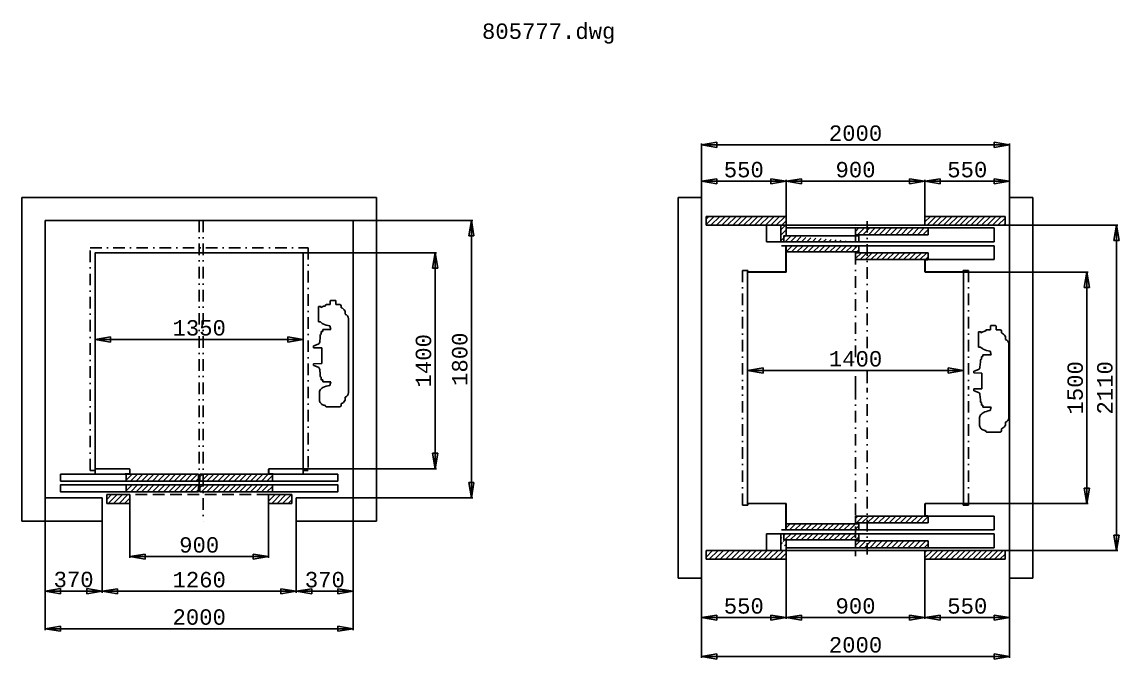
# Model space of a CAD drawing. Extents: x 29716 to 54257, y -8238 to 9896.
# Drawn here: x 33929 to 41047, y 65 to 4198 of the extents above; entities that cross this region are included whole.
import ezdxf

# ---------------------------------------------------------------- set-up
doc = ezdxf.new("R2010")
doc.units = 0
doc.header["$LTSCALE"] = 50
doc.header["$MEASUREMENT"] = 0
doc.linetypes.add('DASHDOT', pattern=[1, 0.5, -0.25, 0, -0.25])
doc.linetypes.add('DASHED', pattern=[0.75, 0.5, -0.25])
doc.layers.get('0').update_dxf_attribs({"linetype": 'CONTINUOUS'})
doc.layers.get('Defpoints').update_dxf_attribs({"linetype": 'CONTINUOUS'})
for name, color, linetype in [('CONT_35', 250, 'CONTINUOUS'), ('CONT_70', 5, 'CONTINUOUS'), ('DASH_35', 30, 'DASHED'), ('DASHD_35', 40, 'DASHDOT'), ('DIM', 7, 'CONTINUOUS'), ('HATCH_35', 6, 'CONTINUOUS'), ('TEXT_50', 7, 'CONTINUOUS')]:
    doc.layers.add(name, color=color, linetype=linetype)
doc.styles.get("Standard").update_dxf_attribs({"font": 'monotxt'})
doc.dimstyles.get("Standard").update_dxf_attribs({"dimscale": 50, "dimtxt": 2, "dimasz": 2, "dimexe": 0.18, "dimexo": 0, "dimgap": 0.5, "dimtad": 1, "dimdec": 0, "dimrnd": 1, "dimzin": 0, "dimdsep": 46, "dimtxsty": 'Standard', "dimblk": 'CLOSED', "dimcen": 0.09, "dimadec": 0, "dimazin": 0, "dimtfac": 1, "dimtdec": 0, "dimtmove": 2, "dimatfit": 0, "dimldrblk": 'CLOSED', "dimfxl": 1, "dimtolj": 1, "dimtzin": 0, "dimarcsym": 0})
pattern_1 = [(45, (27146.98, -70683.758), (-17.6776695, 17.6776695), [])]
pattern_2 = [(45, (32705.643, -68810.248), (-17.6776695, 17.6776695), [])]
pattern_3 = [(45, (32705.643, -68904.248), (-17.6776695, 17.6776695), [])]
pattern_4 = [(45, (32705.643, -68857.248), (-17.6776695, 17.6776695), [])]

# ---------------------------------------------------------------- blocks, each defined once
blk = doc.blocks.new('_Closed')
at = {"color": 0, "linetype": 'Continuous', "lineweight": -2}
for p, q in [((-1, 0.167), (0, 0)), ((-1, 0.167), (-1, -0.167)), ((0, 0), (-1, -0.167)), ((0, 0), (-1, 0))]:
    blk.add_line(p, q, dxfattribs=at)
blk = doc.blocks.new('*D101')
at = {"layer": 'Defpoints', "color": 0, "transparency": 16777216}
for p in [(34078.6, 1361.9), (36078.6, 1416.5), (36078.6, 261.8)]:
    blk.add_point(p, dxfattribs=at)
at = {"layer": 'DIM', "color": 0, "lineweight": -2, "transparency": 16777216}
for p, q in [((34078.6, 1361.9), (34078.6, 252.8)), ((36078.6, 1416.5), (36078.6, 252.8)), ((34178.6, 261.8), (35978.6, 261.8))]:
    blk.add_line(p, q, dxfattribs=at)
at = {"layer": 'DIM', "color": 0, "lineweight": -2, "transparency": 16777216, "xscale": 100, "yscale": 100, "zscale": 100, "rotation": 180}
blk.add_blockref('_Closed', (34078.6, 261.8), dxfattribs=at)
at = {"layer": 'DIM', "color": 0, "lineweight": -2, "transparency": 16777216, "xscale": 100, "yscale": 100, "zscale": 100}
blk.add_blockref('_Closed', (36078.6, 261.8), dxfattribs=at)
at = {"layer": 'DIM', "color": 0, "transparency": 16777216, "insert": (35078.6, 336.8), "char_height": 100, "attachment_point": 5}
blk.add_mtext('\\A1;2000', dxfattribs=at)
blk = doc.blocks.new('*D102')
at = {"layer": 'Defpoints', "color": 0, "transparency": 16777216}
for p in [(34448.6, 1038.7), (35708.6, 1038.7), (35708.6, 504.4)]:
    blk.add_point(p, dxfattribs=at)
at = {"layer": 'DIM', "color": 0, "lineweight": -2, "transparency": 16777216}
for p, q in [((34448.6, 1038.7), (34448.6, 495.4)), ((35708.6, 1038.7), (35708.6, 495.4)), ((34548.6, 504.4), (35608.6, 504.4))]:
    blk.add_line(p, q, dxfattribs=at)
at = {"layer": 'DIM', "color": 0, "lineweight": -2, "transparency": 16777216, "xscale": 100, "yscale": 100, "zscale": 100, "rotation": 180}
blk.add_blockref('_Closed', (34448.6, 504.4), dxfattribs=at)
at = {"layer": 'DIM', "color": 0, "lineweight": -2, "transparency": 16777216, "xscale": 100, "yscale": 100, "zscale": 100}
blk.add_blockref('_Closed', (35708.6, 504.4), dxfattribs=at)
at = {"layer": 'DIM', "color": 0, "transparency": 16777216, "insert": (35078.6, 579.4), "char_height": 100, "attachment_point": 5}
blk.add_mtext('\\A1;1260', dxfattribs=at)
blk = doc.blocks.new('*D103')
at = {"layer": 'Defpoints', "color": 0, "transparency": 16777216}
for p in [(34628.6, 1096), (35528.6, 1097.8), (35528.6, 729.6)]:
    blk.add_point(p, dxfattribs=at)
at = {"layer": 'DIM', "color": 0, "lineweight": -2, "transparency": 16777216}
for p, q in [((34628.6, 1096), (34628.6, 720.6)), ((35528.6, 1097.8), (35528.6, 720.6)), ((34728.6, 729.6), (35428.6, 729.6))]:
    blk.add_line(p, q, dxfattribs=at)
at = {"layer": 'DIM', "color": 0, "lineweight": -2, "transparency": 16777216, "xscale": 100, "yscale": 100, "zscale": 100, "rotation": 180}
blk.add_blockref('_Closed', (34628.6, 729.6), dxfattribs=at)
at = {"layer": 'DIM', "color": 0, "lineweight": -2, "transparency": 16777216, "xscale": 100, "yscale": 100, "zscale": 100}
blk.add_blockref('_Closed', (35528.6, 729.6), dxfattribs=at)
at = {"layer": 'DIM', "color": 0, "transparency": 16777216, "insert": (35078.6, 804.6), "char_height": 100, "attachment_point": 5}
blk.add_mtext('\\A1;900', dxfattribs=at)
blk = doc.blocks.new('*D104')
at = {"layer": 'Defpoints', "color": 0, "transparency": 16777216}
for p in [(35753.6, 2137.9), (34403.6, 2125.9), (35753.6, 2133)]:
    blk.add_point(p, dxfattribs=at)
at = {"layer": 'DIM', "color": 0, "lineweight": -2, "transparency": 16777216}
for p, q in [((34403.6, 2125.9), (34403.6, 2146.9)), ((34503.6, 2137.9), (35653.6, 2137.9)), ((35753.6, 2133), (35753.6, 2146.9))]:
    blk.add_line(p, q, dxfattribs=at)
at = {"layer": 'DIM', "color": 0, "lineweight": -2, "transparency": 16777216, "xscale": 100, "yscale": 100, "zscale": 100, "rotation": 180}
blk.add_blockref('_Closed', (34403.6, 2137.9), dxfattribs=at)
at = {"layer": 'DIM', "color": 0, "lineweight": -2, "transparency": 16777216, "xscale": 100, "yscale": 100, "zscale": 100}
blk.add_blockref('_Closed', (35753.6, 2137.9), dxfattribs=at)
at = {"layer": 'DIM', "color": 0, "transparency": 16777216, "insert": (35078.6, 2212.9), "char_height": 100, "attachment_point": 5}
blk.add_mtext('\\A1;1350', dxfattribs=at)
blk = doc.blocks.new('*D105')
at = {"layer": 'Defpoints', "color": 0, "transparency": 16777216}
for p in [(34078.6, 1256.2), (34448.6, 1015.8), (34448.6, 505.6)]:
    blk.add_point(p, dxfattribs=at)
at = {"layer": 'DIM', "color": 0, "lineweight": -2, "transparency": 16777216}
for p, q in [((34078.6, 1256.2), (34078.6, 496.6)), ((34448.6, 1015.8), (34448.6, 496.6)), ((34178.6, 505.6), (34348.6, 505.6))]:
    blk.add_line(p, q, dxfattribs=at)
at = {"layer": 'DIM', "color": 0, "lineweight": -2, "transparency": 16777216, "xscale": 100, "yscale": 100, "zscale": 100, "rotation": 180}
blk.add_blockref('_Closed', (34078.6, 505.6), dxfattribs=at)
at = {"layer": 'DIM', "color": 0, "lineweight": -2, "transparency": 16777216, "xscale": 100, "yscale": 100, "zscale": 100}
blk.add_blockref('_Closed', (34448.6, 505.6), dxfattribs=at)
at = {"layer": 'DIM', "color": 0, "transparency": 16777216, "insert": (34263.6, 580.6), "char_height": 100, "attachment_point": 5}
blk.add_mtext('\\A1;370', dxfattribs=at)
blk = doc.blocks.new('*D107')
at = {"layer": 'Defpoints', "color": 0, "transparency": 16777216}
for p in [(35946.7, 2910), (36844.5, 2910), (36061.3, 1110)]:
    blk.add_point(p, dxfattribs=at)
at = {"layer": 'DIM', "color": 0, "lineweight": -2, "transparency": 16777216}
for p, q in [((35946.7, 2910), (36853.5, 2910)), ((36844.5, 1210), (36844.5, 2810)), ((36061.3, 1110), (36853.5, 1110))]:
    blk.add_line(p, q, dxfattribs=at)
at = {"layer": 'DIM', "color": 0, "lineweight": -2, "transparency": 16777216, "xscale": 100, "yscale": 100, "zscale": 100}
for p, rotation in [((36844.5, 2910), 90), ((36844.5, 1110), 270)]:
    blk.add_blockref('_Closed', p, dxfattribs=dict(at, rotation=rotation))
at = {"layer": 'DIM', "color": 0, "transparency": 16777216, "insert": (36769.5, 2010), "char_height": 100, "attachment_point": 5, "rotation": 90}
blk.add_mtext('\\A1;1800', dxfattribs=at)
blk = doc.blocks.new('*D108')
at = {"layer": 'Defpoints', "color": 0, "transparency": 16777216}
for p in [(35588.4, 2700), (36609.1, 2700), (35636.3, 1300)]:
    blk.add_point(p, dxfattribs=at)
at = {"layer": 'DIM', "color": 0, "lineweight": -2, "transparency": 16777216}
for p, q in [((35588.4, 2700), (36618.1, 2700)), ((36609.1, 1400), (36609.1, 2600)), ((35636.3, 1300), (36618.1, 1300))]:
    blk.add_line(p, q, dxfattribs=at)
at = {"layer": 'DIM', "color": 0, "lineweight": -2, "transparency": 16777216, "xscale": 100, "yscale": 100, "zscale": 100}
for p, rotation in [((36609.1, 2700), 90), ((36609.1, 1300), 270)]:
    blk.add_blockref('_Closed', p, dxfattribs=dict(at, rotation=rotation))
at = {"layer": 'DIM', "color": 0, "transparency": 16777216, "insert": (36534.1, 2000), "char_height": 100, "attachment_point": 5, "rotation": 90}
blk.add_mtext('\\A1;1400', dxfattribs=at)
blk = doc.blocks.new('*D109')
at = {"layer": 'Defpoints', "color": 0, "transparency": 16777216}
for p in [(36078.6, 1339), (35708.6, 1010.5), (36078.6, 504.4)]:
    blk.add_point(p, dxfattribs=at)
at = {"layer": 'DIM', "color": 0, "lineweight": -2, "transparency": 16777216}
for p, q in [((36078.6, 1339), (36078.6, 495.4)), ((35708.6, 1010.5), (35708.6, 495.4)), ((35808.6, 504.4), (35978.6, 504.4))]:
    blk.add_line(p, q, dxfattribs=at)
at = {"layer": 'DIM', "color": 0, "lineweight": -2, "transparency": 16777216, "xscale": 100, "yscale": 100, "zscale": 100, "rotation": 180}
blk.add_blockref('_Closed', (35708.6, 504.4), dxfattribs=at)
at = {"layer": 'DIM', "color": 0, "lineweight": -2, "transparency": 16777216, "xscale": 100, "yscale": 100, "zscale": 100}
blk.add_blockref('_Closed', (36078.6, 504.4), dxfattribs=at)
at = {"layer": 'DIM', "color": 0, "transparency": 16777216, "insert": (35893.6, 579.4), "char_height": 100, "attachment_point": 5}
blk.add_mtext('\\A1;370', dxfattribs=at)
blk = doc.blocks.new('*D115')
at = {"layer": 'Defpoints', "color": 0, "transparency": 16777216}
for p in [(40336.9, 3164.3), (40336.9, 3059.5), (39786.9, 2936.5)]:
    blk.add_point(p, dxfattribs=at)
at = {"layer": 'DIM', "color": 0, "lineweight": -2, "transparency": 16777216}
for p, q in [((39786.9, 2936.5), (39786.9, 3173.3)), ((39886.9, 3164.3), (40236.9, 3164.3)), ((40336.9, 3059.5), (40336.9, 3173.3))]:
    blk.add_line(p, q, dxfattribs=at)
at = {"layer": 'DIM', "color": 0, "lineweight": -2, "transparency": 16777216, "xscale": 100, "yscale": 100, "zscale": 100, "rotation": 180}
blk.add_blockref('_Closed', (39786.9, 3164.3), dxfattribs=at)
at = {"layer": 'DIM', "color": 0, "lineweight": -2, "transparency": 16777216, "xscale": 100, "yscale": 100, "zscale": 100}
blk.add_blockref('_Closed', (40336.9, 3164.3), dxfattribs=at)
at = {"layer": 'DIM', "color": 0, "transparency": 16777216, "insert": (40061.9, 3239.3), "char_height": 100, "attachment_point": 5}
blk.add_mtext('\\A1;550', dxfattribs=at)
blk = doc.blocks.new('*D116')
at = {"layer": 'Defpoints', "color": 0, "transparency": 16777216}
for p in [(39786.9, 712.5), (40336.9, 589.5), (40336.9, 333.8)]:
    blk.add_point(p, dxfattribs=at)
at = {"layer": 'DIM', "color": 0, "lineweight": -2, "transparency": 16777216}
for p, q in [((39786.9, 712.5), (39786.9, 324.8)), ((40336.9, 589.5), (40336.9, 324.8)), ((39886.9, 333.8), (40236.9, 333.8))]:
    blk.add_line(p, q, dxfattribs=at)
at = {"layer": 'DIM', "color": 0, "lineweight": -2, "transparency": 16777216, "xscale": 100, "yscale": 100, "zscale": 100, "rotation": 180}
blk.add_blockref('_Closed', (39786.9, 333.8), dxfattribs=at)
at = {"layer": 'DIM', "color": 0, "lineweight": -2, "transparency": 16777216, "xscale": 100, "yscale": 100, "zscale": 100}
blk.add_blockref('_Closed', (40336.9, 333.8), dxfattribs=at)
at = {"layer": 'DIM', "color": 0, "transparency": 16777216, "insert": (40061.9, 408.8), "char_height": 100, "attachment_point": 5}
blk.add_mtext('\\A1;550', dxfattribs=at)
blk = doc.blocks.new('*D118')
at = {"layer": 'Defpoints', "color": 0, "transparency": 16777216}
for p in [(40336.9, 1092.1), (38336.9, 1057.5), (40336.9, 81.6)]:
    blk.add_point(p, dxfattribs=at)
at = {"layer": 'DIM', "color": 0, "lineweight": -2, "transparency": 16777216}
for p, q in [((40336.9, 1092.1), (40336.9, 72.6)), ((38336.9, 1057.5), (38336.9, 72.6)), ((38436.9, 81.6), (40236.9, 81.6))]:
    blk.add_line(p, q, dxfattribs=at)
at = {"layer": 'DIM', "color": 0, "lineweight": -2, "transparency": 16777216, "xscale": 100, "yscale": 100, "zscale": 100, "rotation": 180}
blk.add_blockref('_Closed', (38336.9, 81.6), dxfattribs=at)
at = {"layer": 'DIM', "color": 0, "lineweight": -2, "transparency": 16777216, "xscale": 100, "yscale": 100, "zscale": 100}
blk.add_blockref('_Closed', (40336.9, 81.6), dxfattribs=at)
at = {"layer": 'DIM', "color": 0, "transparency": 16777216, "insert": (39336.9, 156.6), "char_height": 100, "attachment_point": 5}
blk.add_mtext('\\A1;2000', dxfattribs=at)
blk = doc.blocks.new('*D119')
at = {"layer": 'Defpoints', "color": 0, "transparency": 16777216}
for p in [(40036.9, 1937.3), (40036.9, 1651.6), (38636.9, 1593.4)]:
    blk.add_point(p, dxfattribs=at)
at = {"layer": 'DIM', "color": 0, "lineweight": -2, "transparency": 16777216}
for p, q in [((38636.9, 1593.4), (38636.9, 1946.3)), ((38736.9, 1937.3), (39936.9, 1937.3)), ((40036.9, 1651.6), (40036.9, 1946.3))]:
    blk.add_line(p, q, dxfattribs=at)
at = {"layer": 'DIM', "color": 0, "lineweight": -2, "transparency": 16777216, "xscale": 100, "yscale": 100, "zscale": 100, "rotation": 180}
blk.add_blockref('_Closed', (38636.9, 1937.3), dxfattribs=at)
at = {"layer": 'DIM', "color": 0, "lineweight": -2, "transparency": 16777216, "xscale": 100, "yscale": 100, "zscale": 100}
blk.add_blockref('_Closed', (40036.9, 1937.3), dxfattribs=at)
at = {"layer": 'DIM', "color": 0, "transparency": 16777216, "insert": (39336.9, 2012.3), "char_height": 100, "attachment_point": 5}
blk.add_mtext('\\A1;1400', dxfattribs=at)
blk = doc.blocks.new('*D120')
at = {"layer": 'Defpoints', "color": 0, "transparency": 16777216}
for p in [(40336.9, 3401), (38336.9, 2609.4), (40336.9, 2515)]:
    blk.add_point(p, dxfattribs=at)
at = {"layer": 'DIM', "color": 0, "lineweight": -2, "transparency": 16777216}
for p, q in [((38336.9, 2609.4), (38336.9, 3410)), ((38436.9, 3401), (40236.9, 3401)), ((40336.9, 2515), (40336.9, 3410))]:
    blk.add_line(p, q, dxfattribs=at)
at = {"layer": 'DIM', "color": 0, "lineweight": -2, "transparency": 16777216, "xscale": 100, "yscale": 100, "zscale": 100, "rotation": 180}
blk.add_blockref('_Closed', (38336.9, 3401), dxfattribs=at)
at = {"layer": 'DIM', "color": 0, "lineweight": -2, "transparency": 16777216, "xscale": 100, "yscale": 100, "zscale": 100}
blk.add_blockref('_Closed', (40336.9, 3401), dxfattribs=at)
at = {"layer": 'DIM', "color": 0, "transparency": 16777216, "insert": (39336.9, 3476), "char_height": 100, "attachment_point": 5}
blk.add_mtext('\\A1;2000', dxfattribs=at)
blk = doc.blocks.new('*D110')
at = {"layer": 'Defpoints', "color": 0, "transparency": 16777216}
for p in [(38886.9, 3164.3), (38336.9, 3059.5), (38886.9, 2936.5)]:
    blk.add_point(p, dxfattribs=at)
at = {"layer": 'DIM', "color": 0, "lineweight": -2, "transparency": 16777216}
for p, q in [((38336.9, 3059.5), (38336.9, 3173.3)), ((38436.9, 3164.3), (38786.9, 3164.3)), ((38886.9, 2936.5), (38886.9, 3173.3))]:
    blk.add_line(p, q, dxfattribs=at)
at = {"layer": 'DIM', "color": 0, "lineweight": -2, "transparency": 16777216, "xscale": 100, "yscale": 100, "zscale": 100, "rotation": 180}
blk.add_blockref('_Closed', (38336.9, 3164.3), dxfattribs=at)
at = {"layer": 'DIM', "color": 0, "lineweight": -2, "transparency": 16777216, "xscale": 100, "yscale": 100, "zscale": 100}
blk.add_blockref('_Closed', (38886.9, 3164.3), dxfattribs=at)
at = {"layer": 'DIM', "color": 0, "transparency": 16777216, "insert": (38611.9, 3239.3), "char_height": 100, "attachment_point": 5}
blk.add_mtext('\\A1;550', dxfattribs=at)
blk = doc.blocks.new('*D111')
at = {"layer": 'Defpoints', "color": 0, "transparency": 16777216}
for p in [(38886.9, 712.5), (38336.9, 589.5), (38886.9, 333.8)]:
    blk.add_point(p, dxfattribs=at)
at = {"layer": 'DIM', "color": 0, "lineweight": -2, "transparency": 16777216}
for p, q in [((38886.9, 712.5), (38886.9, 324.8)), ((38336.9, 589.5), (38336.9, 324.8)), ((38436.9, 333.8), (38786.9, 333.8))]:
    blk.add_line(p, q, dxfattribs=at)
at = {"layer": 'DIM', "color": 0, "lineweight": -2, "transparency": 16777216, "xscale": 100, "yscale": 100, "zscale": 100, "rotation": 180}
blk.add_blockref('_Closed', (38336.9, 333.8), dxfattribs=at)
at = {"layer": 'DIM', "color": 0, "lineweight": -2, "transparency": 16777216, "xscale": 100, "yscale": 100, "zscale": 100}
blk.add_blockref('_Closed', (38886.9, 333.8), dxfattribs=at)
at = {"layer": 'DIM', "color": 0, "transparency": 16777216, "insert": (38611.9, 408.8), "char_height": 100, "attachment_point": 5}
blk.add_mtext('\\A1;550', dxfattribs=at)
blk = doc.blocks.new('*D112')
at = {"layer": 'Defpoints', "color": 0, "transparency": 16777216}
for p in [(38886.9, 730.6), (39786.9, 730.6), (39786.9, 333.8)]:
    blk.add_point(p, dxfattribs=at)
at = {"layer": 'DIM', "color": 0, "lineweight": -2, "transparency": 16777216}
for p, q in [((38886.9, 730.6), (38886.9, 324.8)), ((39786.9, 730.6), (39786.9, 324.8)), ((38986.9, 333.8), (39686.9, 333.8))]:
    blk.add_line(p, q, dxfattribs=at)
at = {"layer": 'DIM', "color": 0, "lineweight": -2, "transparency": 16777216, "xscale": 100, "yscale": 100, "zscale": 100, "rotation": 180}
blk.add_blockref('_Closed', (38886.9, 333.8), dxfattribs=at)
at = {"layer": 'DIM', "color": 0, "lineweight": -2, "transparency": 16777216, "xscale": 100, "yscale": 100, "zscale": 100}
blk.add_blockref('_Closed', (39786.9, 333.8), dxfattribs=at)
at = {"layer": 'DIM', "color": 0, "transparency": 16777216, "insert": (39336.9, 408.8), "char_height": 100, "attachment_point": 5}
blk.add_mtext('\\A1;900', dxfattribs=at)
blk = doc.blocks.new('*D113')
at = {"layer": 'Defpoints', "color": 0, "transparency": 16777216}
for p in [(39786.9, 3164.3), (39786.9, 2920.7), (38886.9, 2917.5)]:
    blk.add_point(p, dxfattribs=at)
at = {"layer": 'DIM', "color": 0, "lineweight": -2, "transparency": 16777216}
for p, q in [((38886.9, 2917.5), (38886.9, 3173.3)), ((38986.9, 3164.3), (39686.9, 3164.3)), ((39786.9, 2920.7), (39786.9, 3173.3))]:
    blk.add_line(p, q, dxfattribs=at)
at = {"layer": 'DIM', "color": 0, "lineweight": -2, "transparency": 16777216, "xscale": 100, "yscale": 100, "zscale": 100, "rotation": 180}
blk.add_blockref('_Closed', (38886.9, 3164.3), dxfattribs=at)
at = {"layer": 'DIM', "color": 0, "lineweight": -2, "transparency": 16777216, "xscale": 100, "yscale": 100, "zscale": 100}
blk.add_blockref('_Closed', (39786.9, 3164.3), dxfattribs=at)
at = {"layer": 'DIM', "color": 0, "transparency": 16777216, "insert": (39336.9, 3239.3), "char_height": 100, "attachment_point": 5}
blk.add_mtext('\\A1;900', dxfattribs=at)
blk = doc.blocks.new('*D121')
at = {"layer": 'Defpoints', "color": 0, "transparency": 16777216}
for p in [(40302.2, 2879.5), (41030, 2879.5), (40301.1, 769.5)]:
    blk.add_point(p, dxfattribs=at)
at = {"layer": 'DIM', "color": 0, "lineweight": -2, "transparency": 16777216}
for p, q in [((40302.2, 2879.5), (41039, 2879.5)), ((41030, 869.5), (41030, 2779.5)), ((40301.1, 769.5), (41039, 769.5))]:
    blk.add_line(p, q, dxfattribs=at)
at = {"layer": 'DIM', "color": 0, "lineweight": -2, "transparency": 16777216, "xscale": 100, "yscale": 100, "zscale": 100}
for p, rotation in [((41030, 2879.5), 90), ((41030, 769.5), 270)]:
    blk.add_blockref('_Closed', p, dxfattribs=dict(at, rotation=rotation))
at = {"layer": 'DIM', "color": 0, "transparency": 16777216, "insert": (40955, 1824.5), "char_height": 100, "attachment_point": 5, "rotation": 90}
blk.add_mtext('\\A1;2110', dxfattribs=at)
blk = doc.blocks.new('*D122')
at = {"layer": 'Defpoints', "color": 0, "transparency": 16777216}
for p in [(39929.9, 2574.5), (40837.4, 2574.5), (39912.5, 1074.5)]:
    blk.add_point(p, dxfattribs=at)
at = {"layer": 'DIM', "color": 0, "lineweight": -2, "transparency": 16777216}
for p, q in [((39929.9, 2574.5), (40846.4, 2574.5)), ((40837.4, 1174.5), (40837.4, 2474.5)), ((39912.5, 1074.5), (40846.4, 1074.5))]:
    blk.add_line(p, q, dxfattribs=at)
at = {"layer": 'DIM', "color": 0, "lineweight": -2, "transparency": 16777216, "xscale": 100, "yscale": 100, "zscale": 100}
for p, rotation in [((40837.4, 2574.5), 90), ((40837.4, 1074.5), 270)]:
    blk.add_blockref('_Closed', p, dxfattribs=dict(at, rotation=rotation))
at = {"layer": 'DIM', "color": 0, "transparency": 16777216, "insert": (40762.4, 1824.5), "char_height": 100, "attachment_point": 5, "rotation": 90}
blk.add_mtext('\\A1;1500', dxfattribs=at)

msp = doc.modelspace()

# ---------------------------------------------------------------- hatches: boundary and pattern name
at = {"layer": 'HATCH_35'}
h = msp.add_hatch(dxfattribs=at)
h.set_pattern_fill('ANSI31', color=256, scale=200, style=0)
h.set_pattern_definition(pattern_4)
h.paths.add_polyline_path([(38886.9, 2936.5), (38366.9, 2936.5), (38366.9, 2879.5), (38851.9, 2879.5), (38864.9, 2879.5), (38886.9, 2879.5)])
h = msp.add_hatch(dxfattribs=at)
h.set_pattern_fill('ANSI31', color=256, scale=200, style=0)
h.set_pattern_definition(pattern_2)
h.paths.add_polyline_path([(40306.9, 2879.5), (40306.9, 2936.5), (39786.9, 2936.5), (39786.9, 2879.5)])
h = msp.add_hatch(dxfattribs=at)
h.set_pattern_fill('ANSI31', color=256, scale=200, style=0)
h.set_pattern_definition(pattern_2)
h.paths.add_polyline_path([(38864.9, 2879.5), (38849.9, 2879.5)], flags=16)
h.paths.add_polyline_path([(38864.9, 2879.5), (38849.9, 2879.5)])
edge = h.paths.add_edge_path()
edge.add_line((38886.9, 2879.5), (38886.9, 2814.1))
edge.add_arc((38884.3, 2814.1), 2.6, 270, 360)
edge.add_line((38886.9, 2811.5), (38884.3, 2811.5))
edge.add_line((38884.3, 2811.5), (38873.5, 2811.5))
edge.add_arc((38873.5, 2809.9), 1.6, 90, 180)
edge.add_line((38869.3, 2771.5), (38851.9, 2771.5))
edge.add_arc((38869.3, 2774.1), 2.6, 270, 360)
edge.add_line((38871.9, 2809.9), (38871.9, 2774.1))
edge.add_line((38871.9, 2774.1), (38871.9, 2771.5))
edge.add_line((38851.9, 2771.5), (38851.9, 2879.5))
h = msp.add_hatch(dxfattribs=at)
h.set_pattern_fill('ANSI31', color=256, scale=200, style=0)
h.set_pattern_definition(pattern_2)
h.paths.add_polyline_path([(39411.9, 2861.5), (39336.9, 2861.5), (39336.9, 2817.1), (39411.9, 2817.1)])
h.paths.add_polyline_path([(39808.9, 2817.1), (39808.9, 2861.5), (39411.9, 2861.5), (39411.9, 2817.1)])
h.paths.add_polyline_path([(39411.9, 2656.6), (39411.9, 2700.8), (39337, 2700.8), (39337, 2656.6)])
h.paths.add_polyline_path([(39808.8, 2656.6), (39808.8, 2700.8), (39411.9, 2700.8), (39411.9, 2656.6)])
h = msp.add_hatch(dxfattribs=at)
h.set_pattern_fill('ANSI31', color=256, scale=200, style=0)
h.set_pattern_definition(pattern_2)
edge = h.paths.add_edge_path()
edge.add_line((38871.9, 2809.9), (38871.9, 2774.1))
edge.add_line((38871.9, 2774.1), (38871.9, 2771.5))
edge.add_line((38871.9, 2771.5), (39358.9, 2771.5))
edge.add_line((39358.9, 2811.5), (38886.9, 2811.5))
edge.add_line((39358.9, 2771.5), (39358.9, 2811.5))
h = msp.add_hatch(dxfattribs=at)
h.set_pattern_fill('ANSI31', color=256, scale=200, style=0)
h.set_pattern_definition(pattern_2)
h.paths.add_polyline_path([(39336.9, 2706.5), (39358.9, 2706.5), (39358.9, 2746.5), (39336.9, 2746.5)])
h.paths.add_polyline_path([(39336.9, 2706.5), (39336.9, 2746.5), (38886.9, 2746.5), (38886.9, 2743.5), (38886.9, 2711.5), (38886.9, 2706.5)])
h = msp.add_hatch(dxfattribs=at)
h.set_pattern_fill('ANSI31', color=256, scale=200, style=0)
h.set_pattern_definition(pattern_1)
h.paths.add_polyline_path([(35073.6, 1265), (34604.1, 1265), (34604.1, 1220), (35073.6, 1220)])
h.paths.add_polyline_path([(35073.6, 1195), (34604.1, 1195), (34604.1, 1150), (35073.6, 1150)])
h.paths.add_polyline_path([(34628.6, 1132), (34478.6, 1132), (34478.6, 1075), (34628.6, 1075)])
h = msp.add_hatch(dxfattribs=at)
h.set_pattern_fill('ANSI31', color=256, scale=200, style=0)
h.set_pattern_definition(pattern_1)
h.paths.add_polyline_path([(35678.6, 1075), (35678.6, 1132), (35528.6, 1132), (35528.6, 1075)])
h.paths.add_polyline_path([(35553.1, 1150), (35553.1, 1195), (35103.6, 1195), (35103.6, 1150)])
h.paths.add_polyline_path([(35103.6, 1195), (35083.6, 1195), (35083.6, 1150), (35103.6, 1150)])
h.paths.add_polyline_path([(35103.6, 1265), (35083.6, 1265), (35083.6, 1220), (35103.6, 1220)])
h.paths.add_polyline_path([(35553.1, 1220), (35553.1, 1265), (35533.6, 1265), (35103.6, 1265), (35103.6, 1220)])
h = msp.add_hatch(dxfattribs=at)
h.set_pattern_fill('ANSI31', color=256, scale=200, style=0)
h.set_pattern_definition(pattern_3)
h.paths.add_polyline_path([(39336.9, 942.5), (38886.9, 942.5), (38886.9, 905.5), (38886.9, 902.5), (39336.9, 902.5)])
h.paths.add_polyline_path([(39358.9, 942.5), (39336.9, 942.5), (39336.9, 902.5), (39358.9, 902.5)])
h = msp.add_hatch(dxfattribs=at)
h.set_pattern_fill('ANSI31', color=256, scale=200, style=0)
h.set_pattern_definition(pattern_3)
h.paths.add_polyline_path([(39411.9, 948.2), (39411.9, 992.4), (39337, 992.4), (39337, 948.2)])
h.paths.add_polyline_path([(39411.9, 992.4), (39411.9, 948.2), (39808.8, 948.2), (39808.8, 992.4)])
h.paths.add_polyline_path([(39336.9, 831.9), (39336.9, 787.5), (39411.9, 787.5), (39411.9, 831.9)])
h.paths.add_polyline_path([(39411.9, 831.9), (39411.9, 787.5), (39808.9, 787.5), (39808.9, 831.9)])
h = msp.add_hatch(dxfattribs=at)
h.set_pattern_fill('ANSI31', color=256, scale=200, style=0)
h.set_pattern_definition(pattern_3)
h.paths.add_polyline_path([(38864.9, 769.5), (38849.9, 769.5)], flags=16)
h.paths.add_polyline_path([(38864.9, 769.5), (38849.9, 769.5)])
edge = h.paths.add_edge_path()
edge.add_line((38869.3, 877.5), (38851.9, 877.5))
edge.add_arc((38869.3, 874.9), 2.6, 0, 90)
edge.add_line((38886.9, 769.5), (38886.9, 834.9))
edge.add_arc((38884.3, 834.9), 2.6, 0, 90)
edge.add_line((38886.9, 837.5), (38884.3, 837.5))
edge.add_line((38884.3, 837.5), (38873.5, 837.5))
edge.add_arc((38873.5, 839.1), 1.6, 180, 270)
edge.add_line((38871.9, 839.1), (38871.9, 874.9))
edge.add_line((38871.9, 874.9), (38871.9, 877.5))
edge.add_line((38851.9, 877.5), (38851.9, 769.5))
h = msp.add_hatch(dxfattribs=at)
h.set_pattern_fill('ANSI31', color=256, scale=200, style=0)
h.set_pattern_definition(pattern_3)
h.paths.add_polyline_path([(39336.9, 837.5), (39358.9, 837.5), (39358.9, 877.5), (39336.9, 877.5)])
h.paths.add_polyline_path([(39336.9, 837.5), (39336.9, 877.5), (38871.9, 877.5), (38871.9, 874.9), (38871.9, 839.1, 0.414214), (38873.5, 837.5), (38884.3, 837.5), (38886.9, 837.5)])
h = msp.add_hatch(dxfattribs=at)
h.set_pattern_fill('ANSI31', color=256, scale=200, style=0)
h.set_pattern_definition(pattern_4)
h.paths.add_polyline_path([(38886.9, 769.5), (38851.9, 769.5), (38849.9, 769.5), (38366.9, 769.5), (38366.9, 712.5), (38886.9, 712.5)])
h = msp.add_hatch(dxfattribs=at)
h.set_pattern_fill('ANSI31', color=256, scale=200, style=0)
h.set_pattern_definition(pattern_3)
h.paths.add_polyline_path([(39786.9, 769.5), (39786.9, 712.5), (40306.9, 712.5), (40306.9, 769.5)])

# ---------------------------------------------------------------- linework, layer by layer
at = {"layer": 'CONT_35', "ltscale": 3}
for p, q in [((38886.9, 2936.5), (38366.9, 2936.5)), ((38366.9, 2936.5), (38366.9, 2879.5)), ((38886.9, 2879.5), (38886.9, 2936.5)), ((39786.9, 2936.5), (40306.9, 2936.5)), ((39786.9, 2879.5), (39786.9, 2936.5)), ((40306.9, 2936.5), (40306.9, 2879.5)), ((38759.9, 2879.5), (38759.9, 2771.5)), ((38864.9, 2879.5), (38849.9, 2879.5)), ((38864.9, 2879.5), (38849.9, 2879.5)), ((38851.9, 2771.5), (38851.9, 2879.5)), ((38886.9, 2879.5), (39786.9, 2879.5)), ((38886.9, 2879.5), (38886.9, 2814.1)), ((39336.9, 2817.1), (39336.9, 2861.5)), ((40306.9, 2879.5), (39786.9, 2879.5)), ((39808.9, 2817.1), (39808.9, 2861.5)), ((40236.9, 2771.5), (40236.9, 2861.5)), ((39358.9, 2811.5), (38886.9, 2811.5)), ((39336.9, 2817.1), (39808.9, 2817.1)), ((39358.9, 2771.5), (39358.9, 2811.5)), ((38869.3, 2771.5), (38851.9, 2771.5)), ((38883.9, 2746.5), (38856.9, 2746.5)), ((38856.9, 2746.5), (38856.9, 2745)), ((38856.9, 2745), (38883.8, 2745)), ((38885.4, 2743.4), (38885.4, 2577.6)), ((39358.9, 2746.5), (38886.9, 2746.5)), ((39358.9, 2706.5), (38886.9, 2706.5)), ((40236.9, 2746.5), (39358.9, 2746.5)), ((39358.9, 2746.5), (39358.9, 2706.5)), ((40236.9, 2656.5), (40236.9, 2746.5)), ((38886.9, 2577.6), (38886.9, 2652.4)), ((39336.9, 2700.9), (39808.9, 2700.9)), ((39336.9, 2656.5), (39336.9, 2700.9)), ((39336.9, 2656.5), (39808.9, 2656.5)), ((39808.9, 2700.9), (39808.9, 2656.5)), ((39808.9, 2656.5), (40236.9, 2656.5)), ((38636.9, 2585.5), (38636.9, 2577.5)), ((38638.4, 2585.5), (38636.9, 2585.5)), ((38636.9, 1824.5), (38636.9, 2574.5)), ((38638.4, 2577.6), (38638.4, 2585.5)), ((38639.9, 2574.5), (38883.8, 2574.5)), ((38883.8, 2576), (38640, 2576)), ((40036.9, 2574.5), (40036.9, 1824.5)), ((35851.6, 2251.8), (35851.6, 2351.3)), ((35851.6, 2351.3), (35869.1, 2351.3)), ((35869.1, 2351.3), (35869.1, 2343.5)), ((35895.8, 2355.2), (35895.9, 2355.2)), ((35904.1, 2364.8), (35929.3, 2364.8)), ((35929.3, 2364.8), (35929.3, 2388.3)), ((35932.3, 2391.3), (35962.1, 2391.3)), ((35965.1, 2388.3), (35965.1, 2364.8)), ((35965.1, 2364.8), (35991.8, 2364.8)), ((35991.8, 2364.8), (35991.8, 2364.8)), ((36000.2, 2355.2), (36000.2, 2344.2)), ((35875.2, 2348.8), (35875.3, 2348.8)), ((36024.1, 2323.5), (36026, 2323)), ((36026, 2323), (36026, 2301.3)), ((35866.3, 2251.8), (35851.6, 2251.8)), ((35933.3, 2203), (35926.3, 2226)), ((36047.6, 2272.8), (36047.6, 1793.2)), ((40212.7, 2201.3), (40212.7, 2224.8)), ((40215.7, 2227.8), (40245.4, 2227.8)), ((40248.4, 2224.8), (40248.4, 2201.3)), ((35861, 2121.7), (35863.6, 2156)), ((35863.6, 2156), (35863.6, 2165)), ((35870.1, 2172.9), (35870.1, 2187.6)), ((35873.1, 2190.6), (35880.1, 2190.6)), ((35880.1, 2203), (35933.3, 2203)), ((35880.1, 2190.6), (35880.1, 2203)), ((40135, 2088.3), (40135, 2187.8)), ((40135, 2187.8), (40152.5, 2187.8)), ((40152.5, 2187.8), (40152.5, 2180)), ((40158.6, 2185.3), (40158.6, 2185.3)), ((40179.2, 2191.7), (40179.2, 2191.7)), ((40187.5, 2201.3), (40212.7, 2201.3)), ((40248.4, 2201.3), (40275.2, 2201.3)), ((40275.2, 2201.3), (40275.2, 2201.3)), ((40283.5, 2191.7), (40283.5, 2180.7)), ((40307.4, 2160), (40309.3, 2159.5)), ((40309.3, 2159.5), (40309.3, 2137.8)), ((35820.1, 2097), (35823, 2097.1)), ((35820.1, 2085), (35820.1, 2097)), ((35873.6, 2083.5), (35820.1, 2085)), ((35823, 2097.1), (35851, 2107.5)), ((35873.6, 1982.5), (35873.6, 2083.5)), ((40149.7, 2088.3), (40135, 2088.3)), ((40331, 2109.3), (40331, 1629.7)), ((40146.9, 1992.5), (40146.9, 2001.5)), ((40153.4, 2009.4), (40153.4, 2024.1)), ((40156.4, 2027.1), (40163.4, 2027.1)), ((40163.4, 2039.5), (40216.6, 2039.5)), ((40163.4, 2027.1), (40163.4, 2039.5)), ((40216.6, 2039.5), (40209.7, 2062.5)), ((35820.1, 1981), (35873.6, 1982.5)), ((35820.1, 1969), (35820.1, 1981)), ((35823, 1968.9), (35820.1, 1969)), ((35851, 1958.5), (35823, 1968.9)), ((35863.6, 1910), (35861, 1944.3)), ((40103.4, 1933.5), (40106.4, 1933.6)), ((40103.4, 1921.5), (40103.4, 1933.5)), ((40106.4, 1933.6), (40134.3, 1944)), ((40144.4, 1958.2), (40146.9, 1992.5)), ((35863.6, 1901), (35863.6, 1910)), ((35870.1, 1878.4), (35870.1, 1893.1)), ((35880.1, 1875.4), (35873.1, 1875.4)), ((35880.1, 1863), (35880.1, 1875.4)), ((35933.3, 1863), (35880.1, 1863)), ((35926.3, 1840), (35933.3, 1863)), ((40156.9, 1920), (40103.4, 1921.5)), ((40156.9, 1819), (40156.9, 1920)), ((35858.6, 1743.8), (35858.6, 1796)), ((38636.9, 1824.5), (38636.9, 1074.5)), ((40036.9, 1074.5), (40036.9, 1824.5)), ((40103.4, 1817.5), (40156.9, 1819)), ((40103.4, 1805.5), (40103.4, 1817.5)), ((40106.4, 1805.4), (40103.4, 1805.5)), ((40134.3, 1795), (40106.4, 1805.4)), ((40146.9, 1746.5), (40144.4, 1780.8)), ((36000.2, 1721.8), (36000.2, 1710.8)), ((36026, 1743), (36024.1, 1742.5)), ((36026, 1764.7), (36026, 1743)), ((40146.9, 1737.5), (40146.9, 1746.5)), ((40153.4, 1714.9), (40153.4, 1729.6)), ((40163.4, 1711.9), (40156.4, 1711.9)), ((40163.4, 1699.5), (40163.4, 1711.9)), ((35991.8, 1701.2), (35904.1, 1701.2)), ((40216.6, 1699.5), (40163.4, 1699.5)), ((40209.7, 1676.5), (40216.6, 1699.5)), ((40142, 1580.3), (40142, 1632.5)), ((40309.3, 1579.5), (40307.4, 1579)), ((40309.3, 1601.2), (40309.3, 1579.5)), ((40275.2, 1537.7), (40187.5, 1537.7)), ((40283.5, 1558.3), (40283.5, 1547.3)), ((34178.6, 1220), (34178.6, 1265)), ((34604.1, 1265), (34604.1, 1220)), ((35073.6, 1265), (35073.6, 1220)), ((35083.6, 1265), (35083.6, 1220)), ((35553.1, 1265), (35553.1, 1220)), ((35978.6, 1265), (35978.6, 1220)), ((34604.1, 1195), (34604.1, 1150)), ((35073.6, 1195), (35073.6, 1150)), ((35083.6, 1195), (35083.6, 1150)), ((35553.1, 1195), (35553.1, 1150)), ((34478.6, 1132), (34628.6, 1132)), ((34478.6, 1075), (34478.6, 1132)), ((34628.6, 1075), (34478.6, 1075)), ((34591.6, 1133), (34606.6, 1133)), ((34591.6, 1132), (34591.6, 1133)), ((34606.6, 1132), (34591.6, 1132)), ((34628.6, 1132), (34628.6, 1075)), ((35678.6, 1132), (35528.6, 1132)), ((35528.6, 1132), (35528.6, 1075)), ((35528.6, 1075), (35678.6, 1075)), ((35678.6, 1075), (35678.6, 1132)), ((38636.9, 1063.5), (38636.9, 1071.5)), ((38638.4, 1071.4), (38638.4, 1063.5)), ((38639.9, 1074.5), (38883.8, 1074.5)), ((38883.8, 1073), (38640, 1073)), ((38885.4, 905.6), (38885.4, 1071.4)), ((38886.9, 1071.4), (38886.9, 996.6)), ((38638.4, 1063.5), (38636.9, 1063.5)), ((39358.9, 942.5), (38886.9, 942.5)), ((39336.9, 992.5), (39808.9, 992.5)), ((39336.9, 992.5), (39336.9, 948.1)), ((39336.9, 948.1), (39808.9, 948.1)), ((39358.9, 902.5), (39358.9, 942.5)), ((39808.9, 992.5), (40236.9, 992.5)), ((39808.9, 948.1), (39808.9, 992.5)), ((40236.9, 992.5), (40236.9, 902.5)), ((38759.9, 769.5), (38759.9, 877.5)), ((38851.9, 877.5), (38851.9, 769.5)), ((38869.3, 877.5), (38851.9, 877.5)), ((38856.9, 904), (38883.8, 904)), ((38856.9, 902.5), (38856.9, 904)), ((38883.9, 902.5), (38856.9, 902.5)), ((39358.9, 902.5), (38886.9, 902.5)), ((40236.9, 902.5), (39358.9, 902.5)), ((39358.9, 877.5), (39358.9, 837.5)), ((40236.9, 877.5), (40236.9, 787.5)), ((39358.9, 837.5), (38886.9, 837.5)), ((38886.9, 769.5), (38886.9, 834.9)), ((39336.9, 831.9), (39808.9, 831.9)), ((39336.9, 831.9), (39336.9, 787.5)), ((39808.9, 831.9), (39808.9, 787.5)), ((38366.9, 712.5), (38366.9, 769.5)), ((38886.9, 712.5), (38366.9, 712.5)), ((38864.9, 769.5), (38849.9, 769.5)), ((38864.9, 769.5), (38849.9, 769.5)), ((38886.9, 769.5), (39786.9, 769.5)), ((38886.9, 769.5), (38886.9, 712.5)), ((40306.9, 769.5), (39786.9, 769.5)), ((39786.9, 769.5), (39786.9, 712.5)), ((39786.9, 712.5), (40306.9, 712.5)), ((40306.9, 712.5), (40306.9, 769.5))]:
    msp.add_line(p, q, dxfattribs=at)
for points in [[(38366.9, 2879.5), (38851.9, 2879.5), (38886.9, 2879.5)], [(40236.9, 2861.5), (39808.9, 2861.5), (39336.9, 2861.5), (38886.9, 2861.5)], [(38871.9, 2809.9), (38871.9, 2774.1), (38871.9, 2771.5)], [(38886.9, 2811.5), (38884.3, 2811.5), (38873.5, 2811.5)], [(38759.9, 2771.5), (38851.9, 2771.5), (38869.3, 2771.5)], [(38871.9, 2771.5), (39358.9, 2771.5)], [(38886.9, 2587.5), (38886.9, 2706.5), (38886.9, 2743.5), (38886.9, 2746.5)], [(38886.9, 2711.5), (38886.9, 2743.5), (38886.9, 2746.5)], [(39358.9, 2771.5), (39358.9, 2771.5), (40236.9, 2771.5)], [(35753.6, 1300), (35753.6, 2700), (34403.6, 2700), (34403.6, 1300)], [(39336.9, 2700.8), (39337, 2700.8), (39808.8, 2700.8), (39808.9, 2700.8)], [(39336.9, 2656.6), (39337, 2656.6), (39808.8, 2656.6), (39808.9, 2656.6)], [(39337, 2656.5), (39337, 2656.6), (39337, 2700.8), (39337, 2700.9)], [(39808.8, 2700.9), (39808.8, 2700.8), (39808.8, 2656.6), (39808.8, 2656.5)], [(34178.6, 1265), (34604.1, 1265), (35073.6, 1265)], [(35073.6, 1220), (34604.1, 1220), (34178.6, 1220)], [(35083.6, 1265), (35553.1, 1265), (35978.6, 1265)], [(35978.6, 1220), (35553.1, 1220), (35083.6, 1220)], [(35073.6, 1195), (34604.1, 1195), (34178.6, 1195), (34178.6, 1150), (34604.1, 1150), (35073.6, 1150)], [(35083.6, 1150), (35553.1, 1150), (35978.6, 1150), (35978.6, 1195), (35553.1, 1195), (35083.6, 1195)], [(38886.9, 1061.5), (38886.9, 942.5), (38886.9, 905.5), (38886.9, 902.5)], [(38886.9, 937.5), (38886.9, 905.5), (38886.9, 902.5)], [(39336.9, 992.4), (39337, 992.4), (39808.8, 992.4), (39808.9, 992.4)], [(39336.9, 948.2), (39337, 948.2), (39808.8, 948.2), (39808.9, 948.2)], [(39337, 992.5), (39337, 992.4), (39337, 948.2), (39337, 948.1)], [(39808.8, 948.1), (39808.8, 948.2), (39808.8, 992.4), (39808.8, 992.5)], [(38759.9, 877.5), (38851.9, 877.5), (38869.3, 877.5)], [(38871.9, 877.5), (39358.9, 877.5), (40236.9, 877.5)], [(38871.9, 839.1), (38871.9, 874.9), (38871.9, 877.5)], [(38886.9, 837.5), (38884.3, 837.5), (38873.5, 837.5)], [(40236.9, 787.5), (39808.9, 787.5), (39336.9, 787.5), (38886.9, 787.5)], [(38366.9, 769.5), (38851.9, 769.5), (38886.9, 769.5)]]:
    msp.add_lwpolyline(points, dxfattribs=at)
for points in [[(39806.9, 2656.5), (39806.9, 2655), (39790, 2655, 0.414214), (39788.4, 2653.4), (39788.4, 2577.6, 0.414214), (39790, 2576), (40033.8, 2576, 0.414214), (40035.4, 2577.6), (40035.4, 2585.5), (40036.9, 2585.5), (40036.9, 2577.5, -0.414214), (40033.9, 2574.5), (39790, 2574.5, -0.414214), (39786.9, 2577.6), (39786.9, 2653.4, -0.414214), (39790, 2656.5)], [(34403.6, 1270), (34403.6, 1295, -0.414214), (34408.6, 1300), (34623.6, 1300, -0.414214), (34628.6, 1295), (34628.6, 1270, -0.414214), (34623.6, 1265), (34598.6, 1265), (34598.6, 1266), (34623.6, 1266, 0.414214), (34627.6, 1270), (34627.6, 1295, 0.414214), (34623.6, 1299), (34408.6, 1299, 0.414214), (34404.6, 1295), (34404.6, 1270)], [(35753.6, 1270), (35753.6, 1295, 0.414214), (35748.6, 1300), (35533.6, 1300, 0.414214), (35528.6, 1295), (35528.6, 1270, 0.414214), (35533.6, 1265), (35558.6, 1265), (35558.6, 1266), (35533.6, 1266, -0.414214), (35529.6, 1270), (35529.6, 1295, -0.414214), (35533.6, 1299), (35748.6, 1299, -0.414214), (35752.6, 1295), (35752.6, 1270)], [(39806.9, 992.5), (39806.9, 994), (39790, 994, -0.414214), (39788.4, 995.6), (39788.4, 1071.4, -0.414214), (39790, 1073), (40033.8, 1073, -0.414214), (40035.4, 1071.4), (40035.4, 1063.5), (40036.9, 1063.5), (40036.9, 1071.5, 0.414214), (40033.9, 1074.5), (39790, 1074.5, 0.414214), (39786.9, 1071.4), (39786.9, 995.6, 0.414214), (39790, 992.5)]]:
    msp.add_lwpolyline(points, format="xyb", close=True, dxfattribs=at)
for centre, radius, start, end in [((38873.5, 2809.9), 1.6, 90, 180), ((38884.3, 2814.1), 2.6, 270, 0), ((38869.3, 2774.1), 2.6, 270, 0), ((38883.8, 2743.4), 1.6, 0, 90), ((38883.9, 2743.5), 3, 0, 90), ((38639.9, 2577.5), 3, 180, 270), ((38640, 2577.6), 1.6, 180, 270), ((38883.8, 2577.6), 3.1, 270, 0), ((38883.8, 2577.6), 1.6, 270, 0), ((35898.8, 2309.5), 45.8, 93.71952, 120.9226), ((35905.6, 2355.2), 9.69, 98.41003, 179.96104), ((35932.3, 2388.3), 3, 90, 180), ((35962.1, 2388.3), 3, 0, 90), ((35990.5, 2355.2), 9.69, 0, 82.21377), ((35908.1, 2304.5), 55.1, 126.61755, 135.01579), ((35979.4, 2296), 52.5, 31.57246, 66.64603), ((36018.1, 2272.8), 29.5, 0, 74.6154), ((35908.1, 2287.7), 55.1, 220.68416, 240.63224), ((35938.8, 2349.2), 123.8, 242.22511, 264.23402), ((40215.7, 2224.8), 3, 90, 180), ((40245.4, 2224.8), 3, 0, 90), ((35871.6, 2165), 8, 100.80692, 180), ((35873.1, 2187.6), 3, 90, 180), ((40191.5, 2141), 55.1, 126.61755, 135.01579), ((40182.2, 2146), 45.8, 93.71952, 120.9226), ((40188.9, 2191.7), 9.69, 98.41003, 179.96104), ((40273.9, 2191.7), 9.69, 0, 82.21377), ((40262.7, 2132.5), 52.5, 31.57246, 66.64603), ((40301.5, 2109.3), 29.5, 0, 74.6154), ((35844.1, 2123), 17, 293.98221, 355.74867), ((40191.5, 2124.2), 55.1, 220.68416, 240.63224), ((40222.1, 2185.7), 123.8, 242.22511, 264.23402), ((40154.9, 2001.5), 8, 100.80692, 180), ((40156.4, 2024.1), 3, 90, 180), ((35844.1, 1943), 17, 4.25133, 66.01779), ((40127.4, 1959.5), 17, 293.98221, 355.74867), ((35871.6, 1901), 8, 180, 259.19308), ((35873.1, 1878.4), 3, 180, 270), ((35886.4, 1795.6), 27.7, 155.31355, 179.08976), ((35908.1, 1778.3), 55.1, 119.36776, 148.4367), ((35938.8, 1716.8), 123.8, 95.76598, 117.77489), ((36018.1, 1793.2), 29.5, 285.3846, 0), ((40127.4, 1779.5), 17, 4.25133, 66.01779), ((35886.4, 1744.2), 27.7, 180.91024, 204.68645), ((35908.1, 1761.5), 55.1, 211.5633, 233.38245), ((35898.8, 1756.5), 45.8, 239.0774, 266.34822), ((35905.6, 1710.8), 9.69, 179.96104, 261.58997), ((35990.5, 1710.8), 9.69, 277.78622, 0), ((35979.4, 1770), 52.5, 293.35397, 328.42754), ((40154.9, 1737.5), 8, 180, 259.19308), ((40156.4, 1714.9), 3, 180, 270), ((40169.7, 1632.1), 27.7, 155.31355, 179.08976), ((40191.5, 1614.8), 55.1, 119.36776, 148.4367), ((40222.1, 1553.3), 123.8, 95.76598, 117.77489), ((40169.7, 1580.7), 27.7, 180.91024, 204.68645), ((40191.5, 1598), 55.1, 211.5633, 233.38245), ((40262.7, 1606.5), 52.5, 293.35397, 328.42754), ((40301.5, 1629.7), 29.5, 285.3846, 0), ((40182.1, 1593), 45.8, 239.0774, 266.34822), ((40188.9, 1547.3), 9.69, 179.96104, 261.58997), ((40273.9, 1547.3), 9.69, 277.78622, 0), ((38639.9, 1071.5), 3, 90, 180), ((38640, 1071.4), 1.6, 90, 180), ((38883.8, 1071.4), 3.1, 0, 90), ((38883.8, 1071.4), 1.6, 0, 90), ((38869.3, 874.9), 2.6, 0, 90), ((38883.8, 905.6), 1.6, 270, 0), ((38883.9, 905.5), 3, 270, 0), ((38873.5, 839.1), 1.6, 180, 270), ((38884.3, 834.9), 2.6, 0, 90)]:
    msp.add_arc(centre, radius, start, end, dxfattribs=at)
at = {"layer": 'CONT_70', "ltscale": 3}
for p, q in [((36228.6, 3060), (33928.6, 3060)), ((33928.6, 3060), (33928.6, 960)), ((36228.6, 960), (36228.6, 3060)), ((38186.9, 3059.5), (38186.9, 1824.5)), ((38336.9, 3059.5), (38186.9, 3059.5)), ((38336.9, 1824.5), (38336.9, 3059.5)), ((40336.9, 3059.5), (40336.9, 1824.5)), ((40336.9, 3059.5), (40486.9, 3059.5)), ((40486.9, 1824.5), (40486.9, 3059.5)), ((34078.6, 2910), (36078.6, 2910)), ((34078.6, 1110), (34078.6, 2910)), ((36078.6, 2910), (36078.6, 1110)), ((38186.9, 589.5), (38186.9, 1824.5)), ((38336.9, 1824.5), (38336.9, 589.5)), ((40336.9, 589.5), (40336.9, 1824.5)), ((40486.9, 1824.5), (40486.9, 589.5)), ((34448.6, 1110), (34078.6, 1110)), ((34448.6, 1110), (34448.6, 960)), ((36078.6, 1110), (35708.6, 1110)), ((35708.6, 1110), (35708.6, 960)), ((33928.6, 960), (34448.6, 960)), ((35708.6, 960), (36228.6, 960)), ((38336.9, 589.5), (38186.9, 589.5)), ((40336.9, 589.5), (40486.9, 589.5))]:
    msp.add_line(p, q, dxfattribs=at)
at = {"layer": 'DASH_35', "ltscale": 3}
msp.add_line((35528.6, 1132), (34628.6, 1132), dxfattribs=at)
at = {"layer": 'DASHD_35', "ltscale": 3}
for p, q in [((35078.6, 2910), (35078.6, 1112.5)), ((35103.6, 2910), (35103.6, 958.6)), ((39336.9, 2023.7), (39336.9, 2916.3)), ((39411.9, 2906.5), (39411.9, 2042.5)), ((38604.4, 2585.5), (38604.4, 1824.5)), ((38636.9, 2585.5), (38604.4, 2585.5)), ((40036.9, 2585.5), (40069.4, 2585.5)), ((40069.4, 2585.5), (40069.4, 1824.5)), ((39336.9, 1824.5), (39336.9, 1949.2)), ((39411.9, 1930.4), (39411.9, 1824.5)), ((38604.4, 1063.5), (38604.4, 1824.5)), ((39336.9, 1824.5), (39336.9, 732.7)), ((39411.9, 742.5), (39411.9, 1824.5)), ((40069.4, 1063.5), (40069.4, 1824.5)), ((38636.9, 1063.5), (38604.4, 1063.5)), ((40036.9, 1063.5), (40069.4, 1063.5))]:
    msp.add_line(p, q, dxfattribs=at)
msp.add_lwpolyline([(34403.6, 1289), (34371.1, 1289), (34371.1, 2732.5), (35786.1, 2732.5), (35786.1, 1289), (35753.6, 1289)], dxfattribs=at)

# ---------------------------------------------------------------- texts
at = {"layer": 'TEXT_50', "insert": (36913.4, 4188.1), "char_height": 100, "width": 2143.84, "attachment_point": 1}
msp.add_mtext('805777.dwg', dxfattribs=at)

# ---------------------------------------------------------------- dimensions: what is measured, and where the dimension line sits
at = {"layer": 'DIM'}
for base, p1, p2, picture, middle in [((40336.9, 3401), (38336.9, 2609.4), (40336.9, 2515), '*D120', (39336.9, 3476)), ((38886.9, 3164.3), (38336.9, 3059.5), (38886.9, 2936.5), '*D110', (38611.9, 3239.3)), ((39786.9, 3164.3), (38886.9, 2917.5), (39786.9, 2920.7), '*D113', (39336.9, 3239.3)), ((40336.9, 3164.3), (39786.9, 2936.5), (40336.9, 3059.5), '*D115', (40061.9, 3239.3)), ((35753.6, 2137.9), (34403.6, 2125.9), (35753.6, 2133), '*D104', (35078.6, 2212.9)), ((40036.9, 1937.3), (38636.9, 1593.4), (40036.9, 1651.6), '*D119', (39336.9, 2012.3)), ((36078.6, 261.8), (34078.6, 1361.9), (36078.6, 1416.5), '*D101', (35078.6, 336.8)), ((36078.6, 504.4), (35708.6, 1010.5), (36078.6, 1339), '*D109', (35893.6, 579.4)), ((34448.6, 505.6), (34078.6, 1256.2), (34448.6, 1015.8), '*D105', (34263.6, 580.6)), ((35528.6, 729.6), (34628.6, 1096), (35528.6, 1097.8), '*D103', (35078.6, 804.6)), ((40336.9, 81.6), (38336.9, 1057.5), (40336.9, 1092.1), '*D118', (39336.9, 156.6)), ((35708.6, 504.4), (34448.6, 1038.7), (35708.6, 1038.7), '*D102', (35078.6, 579.4)), ((38886.9, 333.8), (38336.9, 589.5), (38886.9, 712.5), '*D111', (38611.9, 408.8)), ((39786.9, 333.8), (38886.9, 730.6), (39786.9, 730.6), '*D112', (39336.9, 408.8)), ((40336.9, 333.8), (39786.9, 712.5), (40336.9, 589.5), '*D116', (40061.9, 408.8))]:
    dim = msp.add_linear_dim(base=base, p1=p1, p2=p2, dimstyle='Standard', dxfattribs=at)
    dim.commit()
    dim.dimension.update_dxf_attribs({"geometry": picture, "text_midpoint": middle})
for base, p1, p2, picture, middle in [((36844.5, 2910), (36061.3, 1110), (35946.7, 2910), '*D107', (36769.5, 2010)), ((41030, 2879.5), (40301.1, 769.5), (40302.2, 2879.5), '*D121', (40955, 1824.5)), ((36609.1, 2700), (35636.3, 1300), (35588.4, 2700), '*D108', (36534.1, 2000)), ((40837.4, 2574.5), (39912.5, 1074.5), (39929.9, 2574.5), '*D122', (40762.4, 1824.5))]:
    dim = msp.add_linear_dim(base=base, p1=p1, p2=p2, angle=90, dimstyle='Standard', dxfattribs=at)
    dim.commit()
    dim.dimension.update_dxf_attribs({"geometry": picture, "text_midpoint": middle})

doc.saveas('drawing.dxf')
